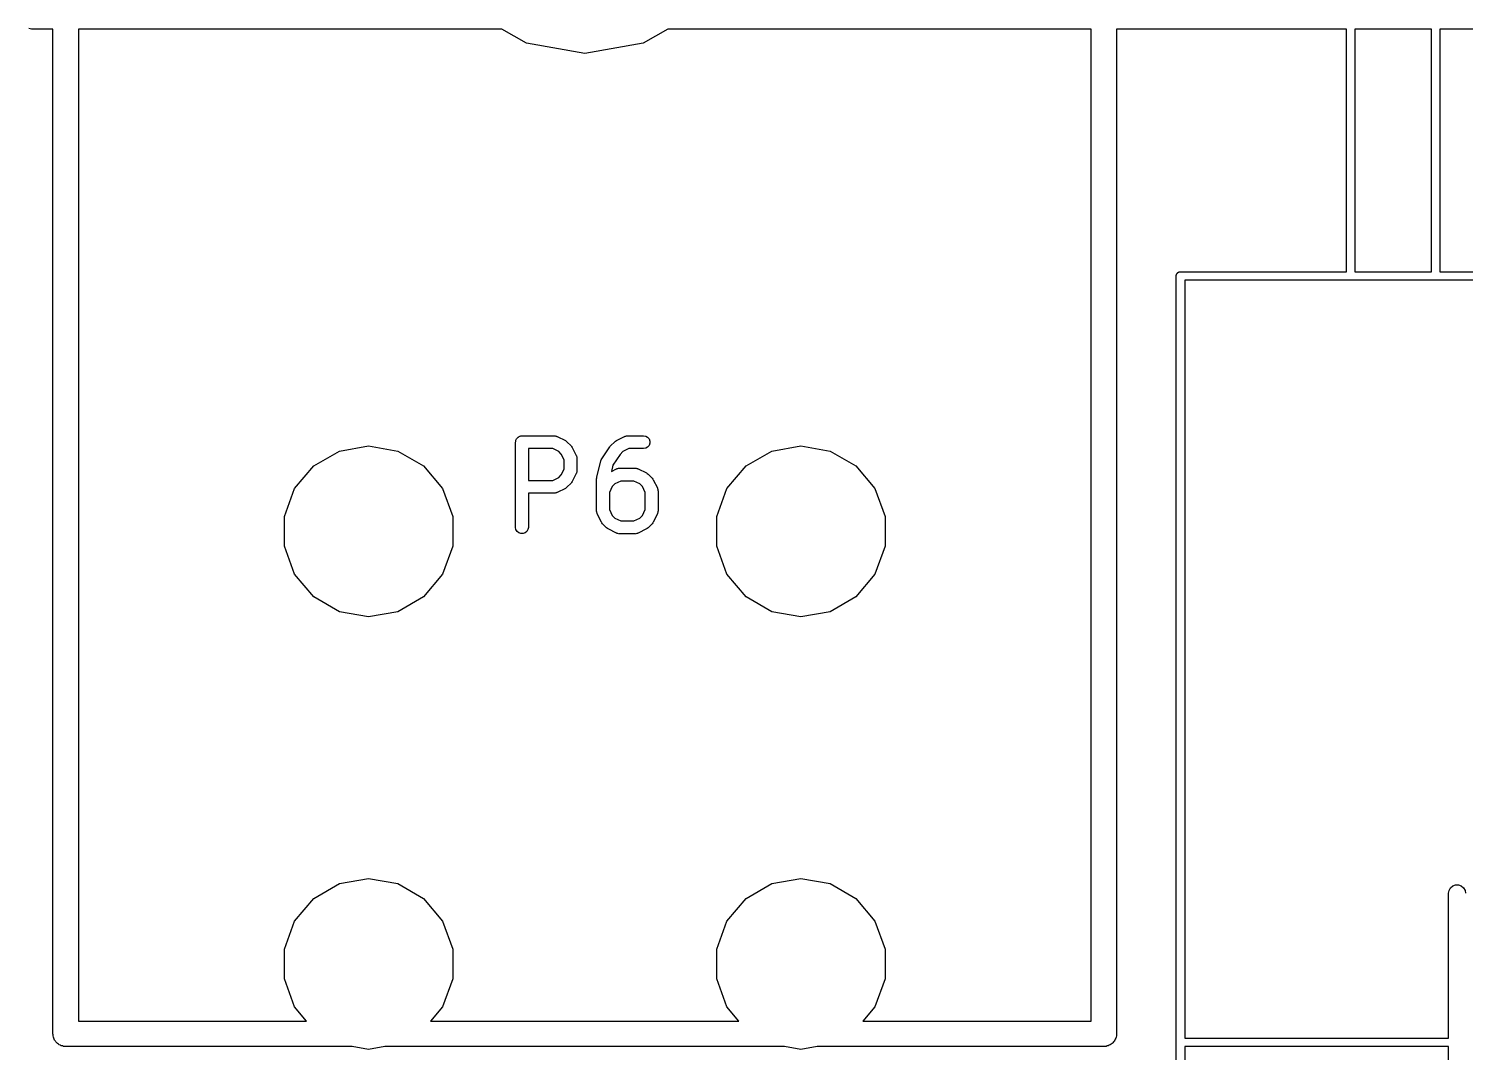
# Model space of a CAD drawing. Extents: x -2.2 to 89.1, y -78.6 to 9.2.
# Drawn here: x -0.03 to 16.85, y -18.12 to -6.1 of the extents above; entities that cross this region are included whole.
import ezdxf

# ---------------------------------------------------------------- set-up
doc = ezdxf.new("R2010")
doc.units = 0
doc.header["$MEASUREMENT"] = 0
doc.layers.add('BLACK', color=7, linetype='CONTINUOUS')

msp = doc.modelspace()

# ---------------------------------------------------------------- linework, layer by layer
at = {"layer": 'Black'}
for p, q in [((0, -6.1), (-0.0342, -6.09397)), ((0.25, -6.1), (0, -6.1)), ((0.25, -17.9), (0.25, -6.1)), ((5.52485, -6.1), (0.55, -6.1)), ((0.55, -6.1), (0.55, -17.75)), ((5.81335, -6.26656), (5.52485, -6.1)), ((7.47515, -6.1), (7.18665, -6.26656)), ((12.45, -6.1), (7.47515, -6.1)), ((12.45, -17.75), (12.45, -6.1)), ((15.45, -6.1), (12.75, -6.1)), ((12.75, -6.1), (12.75, -17.9)), ((15.45, -8.95), (15.45, -6.1)), ((15.55, -6.1), (15.55, -8.95)), ((16.45, -6.1), (15.55, -6.1)), ((16.45, -8.95), (16.45, -6.1)), ((16.55, -6.1), (16.55, -8.95)), ((20.45, -6.1), (16.55, -6.1)), ((6.5, -6.38764), (5.81335, -6.26656)), ((7.18665, -6.26656), (6.5, -6.38764)), ((13.45, -9), (13.4508, -8.99569)), ((13.45, -18), (13.45, -9)), ((13.4508, -8.99132), (13.4523, -8.98721)), ((13.4508, -8.99569), (13.4508, -8.99132)), ((13.4523, -8.98721), (13.453, -8.9829)), ((13.453, -8.9829), (13.4552, -8.97911)), ((13.4552, -8.97911), (13.4567, -8.975)), ((13.4567, -8.975), (13.4595, -8.97165)), ((13.4595, -8.97165), (13.4617, -8.96786)), ((13.4617, -8.96786), (13.465, -8.96505)), ((13.465, -8.96505), (13.4679, -8.9617)), ((13.4679, -8.9617), (13.4716, -8.95951)), ((13.4716, -8.95951), (13.475, -8.9567)), ((13.475, -8.9567), (13.4791, -8.9552)), ((13.4791, -8.9552), (13.4829, -8.95301)), ((13.4829, -8.95301), (13.4872, -8.95225)), ((13.4872, -8.95225), (13.4913, -8.95076)), ((13.4913, -8.95076), (13.4957, -8.95076)), ((13.4957, -8.95076), (13.5, -8.95)), ((13.5, -8.95), (15.45, -8.95)), ((17.6791, -9.05), (13.55, -9.05)), ((13.55, -9.05), (13.55, -17.95)), ((15.55, -8.95), (16.45, -8.95)), ((16.55, -8.95), (17.7773, -8.95)), ((5.6869, -10.9524), (5.68804, -10.9459)), ((5.6869, -11.9524), (5.6869, -10.9524)), ((5.68804, -10.9394), (5.69029, -10.9332)), ((5.68804, -10.9459), (5.68804, -10.9394)), ((5.69029, -10.9332), (5.69143, -10.9267)), ((5.69143, -10.9267), (5.69471, -10.921)), ((5.69471, -10.921), (5.69695, -10.9149)), ((5.69695, -10.9149), (5.70117, -10.9099)), ((5.70117, -10.9099), (5.70445, -10.9042)), ((5.70445, -10.9042), (5.70948, -10.9)), ((5.70948, -10.9), (5.7137, -10.8949)), ((5.7137, -10.8949), (5.71938, -10.8916)), ((5.71938, -10.8916), (5.7244, -10.8874)), ((5.7244, -10.8874), (5.73057, -10.8852)), ((5.73057, -10.8852), (5.73625, -10.8819)), ((5.73625, -10.8819), (5.74271, -10.8808)), ((5.74271, -10.8808), (5.74888, -10.8785)), ((5.74888, -10.8785), (5.75544, -10.8785)), ((5.75544, -10.8785), (5.7619, -10.8774)), ((5.7619, -10.8774), (6.14286, -10.8774)), ((6.14286, -10.8774), (6.14712, -10.8781)), ((6.14712, -10.8781), (6.15143, -10.8779)), ((6.15143, -10.8779), (6.15985, -10.8804)), ((6.15985, -10.8804), (6.16851, -10.8819)), ((6.16851, -10.8819), (6.17226, -10.8841)), ((6.17226, -10.8841), (6.1764, -10.8853)), ((6.1764, -10.8853), (6.27164, -10.9329)), ((6.27164, -10.9329), (6.2813, -10.9401)), ((6.2813, -10.9401), (6.29113, -10.947)), ((6.29113, -10.947), (6.33875, -10.9946)), ((6.80411, -10.9946), (6.85173, -10.947)), ((6.85173, -10.947), (6.86156, -10.9401)), ((6.86156, -10.9401), (6.87122, -10.9329)), ((6.87122, -10.9329), (6.96646, -10.8853)), ((6.96646, -10.8853), (6.9706, -10.8841)), ((6.9706, -10.8841), (6.97435, -10.8819)), ((6.97435, -10.8819), (6.983, -10.8804)), ((6.983, -10.8804), (6.99142, -10.8779)), ((6.99142, -10.8779), (6.99574, -10.8781)), ((6.99574, -10.8781), (7, -10.8774)), ((7, -10.8774), (7.19048, -10.8774)), ((7.19048, -10.8774), (7.21613, -10.8819)), ((7.21613, -10.8819), (7.23869, -10.8949)), ((7.23869, -10.8949), (7.25543, -10.9149)), ((7.25543, -10.9149), (7.26434, -10.9394)), ((7.26434, -10.9654), (7.25543, -10.9899)), ((7.26434, -10.9394), (7.26434, -10.9654)), ((3.31476, -11.231), (3.61667, -11.0567)), ((3.61667, -11.0567), (3.96, -10.9962)), ((3.96, -10.9962), (4.30333, -11.0567)), ((4.30333, -11.0567), (4.60524, -11.231)), ((5.8369, -11.0274), (5.8369, -11.4012)), ((6.12515, -11.0274), (5.8369, -11.0274)), ((6.19367, -11.0616), (6.12515, -11.0274)), ((6.22408, -11.092), (6.19367, -11.0616)), ((6.25833, -11.1606), (6.22408, -11.092)), ((6.33875, -10.9946), (6.34563, -11.0044)), ((6.34563, -11.0044), (6.3528, -11.0141)), ((6.3528, -11.0141), (6.40042, -11.1093)), ((6.40042, -11.1093), (6.40165, -11.1135)), ((6.40165, -11.1135), (6.40381, -11.1172)), ((6.40381, -11.1172), (6.40534, -11.1259)), ((6.40534, -11.1259), (6.40784, -11.1343)), ((6.40784, -11.1343), (6.40758, -11.1386)), ((6.40758, -11.1386), (6.40833, -11.1429)), ((6.6995, -11.1489), (6.79474, -11.006)), ((6.79474, -11.006), (6.79986, -11.0007)), ((6.79986, -11.0007), (6.80411, -10.9946)), ((6.91543, -11.0954), (6.83151, -11.2213)), ((6.94919, -11.0616), (6.91543, -11.0954)), ((7.0177, -11.0274), (6.94919, -11.0616)), ((7.19048, -11.0274), (7.0177, -11.0274)), ((7.21613, -11.0229), (7.19048, -11.0274)), ((7.23869, -11.0098), (7.21613, -11.0229)), ((7.25543, -10.9899), (7.23869, -11.0098)), ((8.39476, -11.231), (8.69667, -11.0567)), ((8.69667, -11.0567), (9.04, -10.9962)), ((9.04, -10.9962), (9.38333, -11.0567)), ((9.38333, -11.0567), (9.68524, -11.231)), ((3.09067, -11.4981), (3.31476, -11.231)), ((4.60524, -11.231), (4.82933, -11.4981)), ((6.22408, -11.3365), (6.25833, -11.268)), ((6.25833, -11.268), (6.25833, -11.1606)), ((6.40534, -11.3027), (6.40381, -11.3114)), ((6.40784, -11.2943), (6.40534, -11.3027)), ((6.40833, -11.2857), (6.40758, -11.29)), ((6.40758, -11.29), (6.40784, -11.2943)), ((6.40833, -11.1429), (6.40833, -11.2857)), ((6.64152, -11.3628), (6.68914, -11.1723)), ((6.68914, -11.1723), (6.69433, -11.1607)), ((6.69433, -11.1607), (6.6995, -11.1489)), ((6.83151, -11.2213), (6.81299, -11.2954)), ((6.81299, -11.2954), (6.87122, -11.2663)), ((6.87122, -11.2663), (6.87536, -11.265)), ((6.87536, -11.265), (6.87911, -11.2629)), ((6.87911, -11.2629), (6.88777, -11.2613)), ((6.88777, -11.2613), (6.89619, -11.2588)), ((6.89619, -11.2588), (6.9005, -11.2591)), ((6.9005, -11.2591), (6.90476, -11.2583)), ((6.90476, -11.2583), (7.09524, -11.2583)), ((7.09524, -11.2583), (7.0995, -11.2591)), ((7.0995, -11.2591), (7.10381, -11.2588)), ((7.10381, -11.2588), (7.11223, -11.2613)), ((7.11223, -11.2613), (7.12089, -11.2629)), ((7.12089, -11.2629), (7.12464, -11.265)), ((7.12464, -11.265), (7.12878, -11.2663)), ((7.12878, -11.2663), (7.22402, -11.3139)), ((8.17067, -11.4981), (8.39476, -11.231)), ((9.68524, -11.231), (9.90933, -11.4981)), ((5.8369, -11.4012), (6.12515, -11.4012)), ((6.12515, -11.4012), (6.19367, -11.3669)), ((6.19367, -11.3669), (6.22408, -11.3365)), ((6.33875, -11.434), (6.29113, -11.4816)), ((6.34563, -11.4242), (6.33875, -11.434)), ((6.3528, -11.4145), (6.34563, -11.4242)), ((6.40042, -11.3193), (6.3528, -11.4145)), ((6.40165, -11.3151), (6.40042, -11.3193)), ((6.40381, -11.3114), (6.40165, -11.3151)), ((6.63929, -11.381), (6.64088, -11.3719)), ((6.63929, -11.7619), (6.63929, -11.381)), ((6.64088, -11.3719), (6.64152, -11.3628)), ((6.82354, -11.473), (6.78929, -11.5415)), ((6.85395, -11.4426), (6.82354, -11.473)), ((6.92247, -11.4083), (6.85395, -11.4426)), ((7.07753, -11.4083), (6.92247, -11.4083)), ((7.14605, -11.4426), (7.07753, -11.4083)), ((7.17646, -11.473), (7.14605, -11.4426)), ((7.21071, -11.5415), (7.17646, -11.473)), ((7.22402, -11.3139), (7.23368, -11.321)), ((7.23368, -11.321), (7.24351, -11.3279)), ((7.24351, -11.3279), (7.29113, -11.3755)), ((7.29113, -11.3755), (7.29801, -11.3854)), ((7.29801, -11.3854), (7.30518, -11.395)), ((7.30518, -11.395), (7.3528, -11.4903)), ((2.97143, -11.8257), (3.09067, -11.4981)), ((4.82933, -11.4981), (4.94857, -11.8257)), ((6.14286, -11.5512), (5.8369, -11.5512)), ((5.8369, -11.5512), (5.8369, -11.9524)), ((6.14712, -11.5504), (6.14286, -11.5512)), ((6.15143, -11.5507), (6.14712, -11.5504)), ((6.15985, -11.5482), (6.15143, -11.5507)), ((6.16851, -11.5467), (6.15985, -11.5482)), ((6.17226, -11.5445), (6.16851, -11.5467)), ((6.1764, -11.5433), (6.17226, -11.5445)), ((6.27164, -11.4957), (6.1764, -11.5433)), ((6.2813, -11.4885), (6.27164, -11.4957)), ((6.29113, -11.4816), (6.2813, -11.4885)), ((6.78929, -11.5415), (6.78929, -11.7442)), ((7.21071, -11.7442), (7.21071, -11.5415)), ((7.3528, -11.4903), (7.35403, -11.4944)), ((7.35403, -11.4944), (7.35619, -11.4982)), ((7.35619, -11.4982), (7.35772, -11.5068)), ((7.35772, -11.5068), (7.36022, -11.5152)), ((7.36022, -11.5152), (7.35996, -11.5196)), ((7.35996, -11.5196), (7.36071, -11.5238)), ((7.36071, -11.5238), (7.36071, -11.7619)), ((8.05143, -11.8257), (8.17067, -11.4981)), ((9.90933, -11.4981), (10.0286, -11.8257)), ((6.64004, -11.7662), (6.63929, -11.7619)), ((6.63978, -11.7705), (6.64004, -11.7662)), ((6.64228, -11.7789), (6.63978, -11.7705)), ((6.64381, -11.7876), (6.64228, -11.7789)), ((6.64597, -11.7913), (6.64381, -11.7876)), ((6.6472, -11.7954), (6.64597, -11.7913)), ((6.69482, -11.8907), (6.6472, -11.7954)), ((6.78929, -11.7442), (6.82354, -11.8127)), ((6.82354, -11.8127), (6.85395, -11.8431)), ((7.14605, -11.8431), (7.17646, -11.8127)), ((7.17646, -11.8127), (7.21071, -11.7442)), ((7.3528, -11.7954), (7.30518, -11.8907)), ((7.35403, -11.7913), (7.3528, -11.7954)), ((7.35619, -11.7876), (7.35403, -11.7913)), ((7.35772, -11.7789), (7.35619, -11.7876)), ((7.36022, -11.7705), (7.35772, -11.7789)), ((7.36071, -11.7619), (7.35996, -11.7662)), ((7.35996, -11.7662), (7.36022, -11.7705)), ((2.97143, -12.1743), (2.97143, -11.8257)), ((4.94857, -11.8257), (4.94857, -12.1743)), ((5.69143, -11.978), (5.6869, -11.9524)), ((5.70445, -12.0006), (5.69143, -11.978)), ((5.83238, -11.978), (5.81936, -12.0006)), ((5.8369, -11.9524), (5.83238, -11.978)), ((6.70199, -11.9003), (6.69482, -11.8907)), ((6.70887, -11.9102), (6.70199, -11.9003)), ((6.75649, -11.9578), (6.70887, -11.9102)), ((6.76632, -11.9647), (6.75649, -11.9578)), ((6.77598, -11.9718), (6.76632, -11.9647)), ((6.87122, -12.0195), (6.77598, -11.9718)), ((6.85395, -11.8431), (6.92247, -11.8774)), ((6.92247, -11.8774), (7.07753, -11.8774)), ((7.07753, -11.8774), (7.14605, -11.8431)), ((7.22402, -11.9718), (7.12878, -12.0195)), ((7.23368, -11.9647), (7.22402, -11.9718)), ((7.24351, -11.9578), (7.23368, -11.9647)), ((7.29113, -11.9102), (7.24351, -11.9578)), ((7.29801, -11.9003), (7.29113, -11.9102)), ((7.30518, -11.8907), (7.29801, -11.9003)), ((8.05143, -12.1743), (8.05143, -11.8257)), ((10.0286, -11.8257), (10.0286, -12.1743)), ((5.7244, -12.0173), (5.70445, -12.0006)), ((5.74888, -12.0262), (5.7244, -12.0173)), ((5.77493, -12.0262), (5.74888, -12.0262)), ((5.79941, -12.0173), (5.77493, -12.0262)), ((5.81936, -12.0006), (5.79941, -12.0173)), ((6.87536, -12.0207), (6.87122, -12.0195)), ((6.87911, -12.0229), (6.87536, -12.0207)), ((6.88777, -12.0244), (6.87911, -12.0229)), ((6.89619, -12.0269), (6.88777, -12.0244)), ((6.9005, -12.0266), (6.89619, -12.0269)), ((6.90476, -12.0274), (6.9005, -12.0266)), ((7.09524, -12.0274), (6.90476, -12.0274)), ((7.0995, -12.0266), (7.09524, -12.0274)), ((7.10381, -12.0269), (7.0995, -12.0266)), ((7.11223, -12.0244), (7.10381, -12.0269)), ((7.12089, -12.0229), (7.11223, -12.0244)), ((7.12464, -12.0207), (7.12089, -12.0229)), ((7.12878, -12.0195), (7.12464, -12.0207)), ((3.09067, -12.5019), (2.97143, -12.1743)), ((4.94857, -12.1743), (4.82933, -12.5019)), ((8.17067, -12.5019), (8.05143, -12.1743)), ((10.0286, -12.1743), (9.90933, -12.5019)), ((3.31476, -12.769), (3.09067, -12.5019)), ((4.82933, -12.5019), (4.60524, -12.769)), ((8.39476, -12.769), (8.17067, -12.5019)), ((9.90933, -12.5019), (9.68524, -12.769)), ((3.61667, -12.9433), (3.31476, -12.769)), ((4.60524, -12.769), (4.30333, -12.9433)), ((8.69667, -12.9433), (8.39476, -12.769)), ((9.68524, -12.769), (9.38333, -12.9433)), ((3.96, -13.0038), (3.61667, -12.9433)), ((4.30333, -12.9433), (3.96, -13.0038)), ((9.04, -13.0038), (8.69667, -12.9433)), ((9.38333, -12.9433), (9.04, -13.0038)), ((3.31476, -16.311), (3.61667, -16.1367)), ((3.61667, -16.1367), (3.96, -16.0762)), ((3.96, -16.0762), (4.30333, -16.1367)), ((4.30333, -16.1367), (4.60524, -16.311)), ((8.39476, -16.311), (8.69667, -16.1367)), ((8.69667, -16.1367), (9.04, -16.0762)), ((9.04, -16.0762), (9.38333, -16.1367)), ((9.38333, -16.1367), (9.68524, -16.311)), ((16.656, -16.2158), (16.6734, -16.1857)), ((16.6734, -16.1857), (16.7, -16.1634)), ((16.7, -16.1634), (16.7326, -16.1515)), ((16.7326, -16.1515), (16.7674, -16.1515)), ((16.7674, -16.1515), (16.8, -16.1634)), ((16.8, -16.1634), (16.8266, -16.1857)), ((16.8266, -16.1857), (16.844, -16.2158)), ((3.09067, -16.5781), (3.31476, -16.311)), ((4.60524, -16.311), (4.82933, -16.5781)), ((8.17067, -16.5781), (8.39476, -16.311)), ((9.68524, -16.311), (9.90933, -16.5781)), ((16.65, -16.25), (16.656, -16.2158)), ((16.65, -17.95), (16.65, -16.25)), ((16.844, -16.2158), (16.85, -16.25)), ((2.97143, -16.9057), (3.09067, -16.5781)), ((4.82933, -16.5781), (4.94857, -16.9057)), ((8.05143, -16.9057), (8.17067, -16.5781)), ((9.90933, -16.5781), (10.0286, -16.9057)), ((2.97143, -17.2543), (2.97143, -16.9057)), ((4.94857, -16.9057), (4.94857, -17.2543)), ((8.05143, -17.2543), (8.05143, -16.9057)), ((10.0286, -16.9057), (10.0286, -17.2543)), ((3.09067, -17.5819), (2.97143, -17.2543)), ((4.94857, -17.2543), (4.82933, -17.5819)), ((8.17067, -17.5819), (8.05143, -17.2543)), ((10.0286, -17.2543), (9.90933, -17.5819)), ((3.23171, -17.75), (3.09067, -17.5819)), ((4.82933, -17.5819), (4.68829, -17.75)), ((8.31171, -17.75), (8.17067, -17.5819)), ((9.90933, -17.5819), (9.76829, -17.75)), ((0.55, -17.75), (3.23171, -17.75)), ((4.68829, -17.75), (8.31171, -17.75)), ((9.76829, -17.75), (12.45, -17.75)), ((0.25228, -17.9129), (0.25, -17.9)), ((0.25228, -17.926), (0.25228, -17.9129)), ((0.25677, -17.9384), (0.25228, -17.926)), ((0.25905, -17.9513), (0.25677, -17.9384)), ((0.26561, -17.9627), (0.25905, -17.9513)), ((0.2701, -17.975), (0.26561, -17.9627)), ((0.27853, -17.9851), (0.2701, -17.975)), ((0.28509, -17.9964), (0.27853, -17.9851)), ((0.29515, -18.0049), (0.28509, -17.9964)), ((0.30358, -18.0149), (0.29515, -18.0049)), ((0.31495, -18.0215), (0.30358, -18.0149)), ((0.325, -18.0299), (0.31495, -18.0215)), ((0.33733, -18.0344), (0.325, -18.0299)), ((0.3487, -18.041), (0.33733, -18.0344)), ((0.36162, -18.0432), (0.3487, -18.041)), ((0.37395, -18.0477), (0.36162, -18.0432)), ((0.38708, -18.0477), (0.37395, -18.0477)), ((0.4, -18.05), (0.38708, -18.0477)), ((3.7682, -18.05), (0.4, -18.05)), ((3.96, -18.0838), (3.7682, -18.05)), ((4.1518, -18.05), (3.96, -18.0838)), ((8.8482, -18.05), (4.1518, -18.05)), ((9.04, -18.0838), (8.8482, -18.05)), ((9.2318, -18.05), (9.04, -18.0838)), ((12.6, -18.05), (9.2318, -18.05)), ((12.6129, -18.0477), (12.6, -18.05)), ((12.626, -18.0477), (12.6129, -18.0477)), ((12.6384, -18.0432), (12.626, -18.0477)), ((12.6513, -18.041), (12.6384, -18.0432)), ((12.6627, -18.0344), (12.6513, -18.041)), ((12.675, -18.0299), (12.6627, -18.0344)), ((12.6851, -18.0215), (12.675, -18.0299)), ((12.6964, -18.0149), (12.6851, -18.0215)), ((12.7049, -18.0049), (12.6964, -18.0149)), ((12.7149, -17.9964), (12.7049, -18.0049)), ((12.7215, -17.9851), (12.7149, -17.9964)), ((12.7299, -17.975), (12.7215, -17.9851)), ((12.7344, -17.9627), (12.7299, -17.975)), ((12.741, -17.9513), (12.7344, -17.9627)), ((12.7432, -17.9384), (12.741, -17.9513)), ((12.7477, -17.926), (12.7432, -17.9384)), ((12.75, -17.9), (12.7477, -17.9129)), ((12.7477, -17.9129), (12.7477, -17.926)), ((13.45, -19), (13.45, -18)), ((13.55, -17.95), (16.65, -17.95)), ((13.55, -18.05), (13.55, -18.9793)), ((16.65, -18.05), (13.55, -18.05)), ((16.65, -19.45), (16.65, -18.05))]:
    msp.add_line(p, q, dxfattribs=at)

doc.saveas('drawing.dxf')
